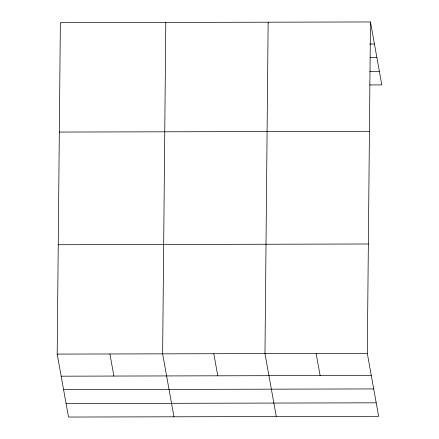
<?xml version="1.0" encoding="UTF-8"?>
<svg xmlns="http://www.w3.org/2000/svg" width="439" height="439" viewBox="0 0 439 439"><rect width="100%" height="100%" fill="white"/><g stroke="black" fill="none" stroke-linecap="round" stroke-linejoin="round"><path stroke-width="0.66" d="M370.483 21.95L367.306 353.351L378.632 416.304L68.517 417.05L57.191 354.097L60.368 22.696L370.483 21.95L381.809 84.903L369.528 84.93M165.805 22.444L162.633 353.845L173.959 416.798M268.141 22.197L264.969 353.598L276.296 416.551M369.682 44.048L374.456 44.037M370.061 57.536L376.881 57.52M369.83 71.436L379.384 71.414M59.32 132.057L369.435 131.31M58.239 244.737L368.354 243.991M57.191 354.097L367.306 353.351M61.164 376.185L371.279 375.438M63.595 389.673L373.71 388.927M66.091 403.567L376.207 402.821M316.14 353.477L320.113 375.564M213.798 353.724L217.777 375.811M109.909 353.971L113.888 376.058"/></g></svg>
